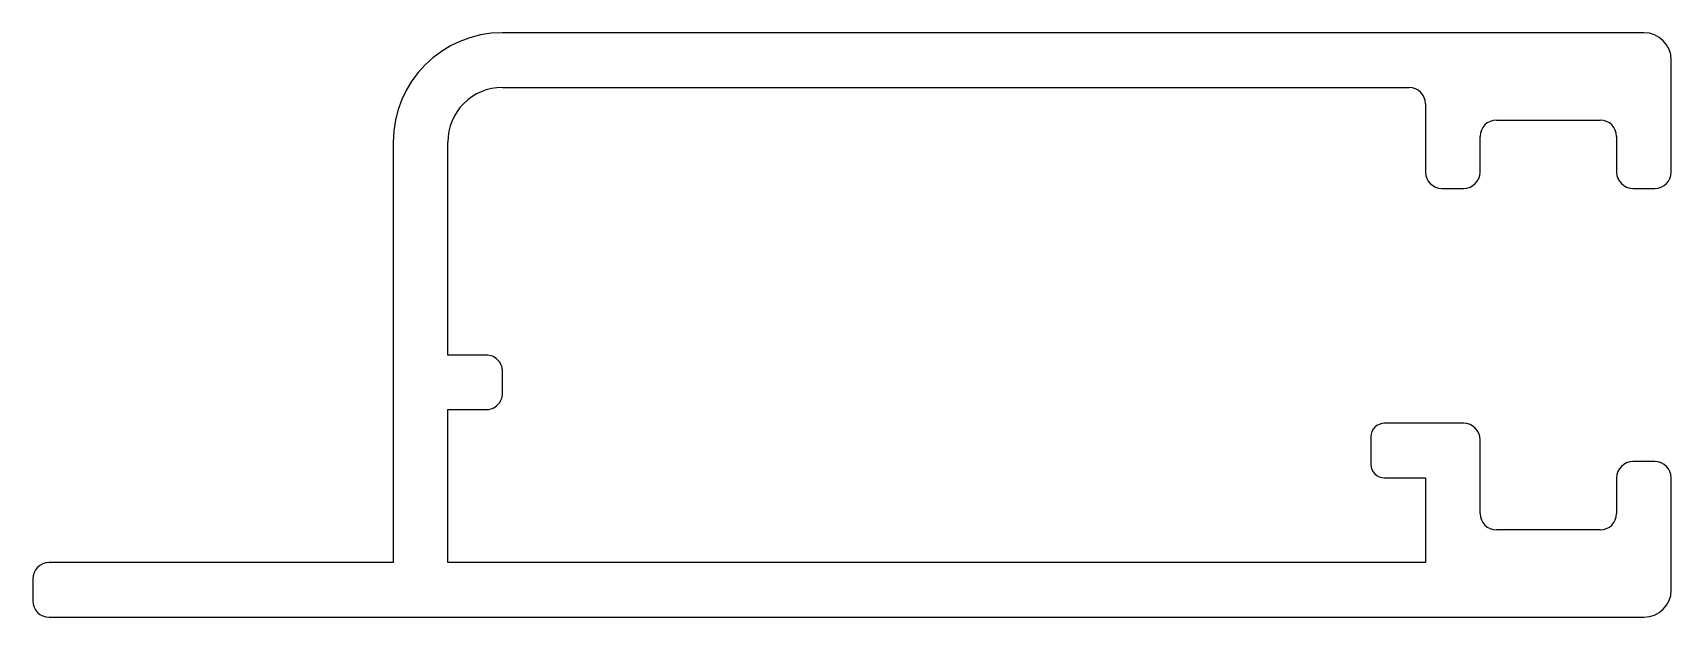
# Model space of a CAD drawing. Extents: x 1845.5 to 1875.5, y 1889.1 to 1899.8.
import ezdxf

# ---------------------------------------------------------------- set-up
doc = ezdxf.new("R2010")
doc.units = 0
doc.layers.get('0').update_dxf_attribs({"linetype": 'CONTINUOUS'})

msp = doc.modelspace()

# ---------------------------------------------------------------- linework, layer by layer
for p, q in [((1875.044, 1899.831), (1854.144, 1899.831)), ((1875.544, 1897.281), (1875.544, 1899.331)), ((1854.144, 1898.831), (1870.744, 1898.831)), ((1871.044, 1898.531), (1871.044, 1897.281)), ((1872.344, 1898.231), (1874.244, 1898.231)), ((1852.144, 1897.831), (1852.144, 1890.131)), ((1853.144, 1893.931), (1853.144, 1897.831)), ((1872.044, 1897.281), (1872.044, 1897.931)), ((1874.544, 1897.931), (1874.544, 1897.281)), ((1871.344, 1896.981), (1871.744, 1896.981)), ((1874.844, 1896.981), (1875.244, 1896.981)), ((1853.844, 1893.931), (1853.144, 1893.931)), ((1854.144, 1893.231), (1854.144, 1893.631)), ((1853.144, 1890.131), (1853.144, 1892.931)), ((1853.144, 1892.931), (1853.844, 1892.931)), ((1870.044, 1892.431), (1870.044, 1891.931)), ((1871.044, 1892.681), (1870.294, 1892.681)), ((1871.744, 1892.681), (1871.044, 1892.681)), ((1872.044, 1891.031), (1872.044, 1892.381)), ((1875.244, 1891.981), (1874.844, 1891.981)), ((1870.294, 1891.681), (1871.044, 1891.681)), ((1871.044, 1891.681), (1871.044, 1890.131)), ((1874.544, 1891.681), (1874.544, 1891.031)), ((1875.544, 1889.631), (1875.544, 1891.681)), ((1874.244, 1890.731), (1872.344, 1890.731)), ((1852.144, 1890.131), (1845.844, 1890.131)), ((1871.044, 1890.131), (1853.144, 1890.131)), ((1845.544, 1889.831), (1845.544, 1889.431)), ((1845.844, 1889.131), (1875.044, 1889.131))]:
    msp.add_line(p, q)
for centre, radius, start, end in [((1854.144, 1897.831), 2, 90, 180), ((1875.044, 1899.331), 0.5, 0, 90), ((1854.144, 1897.831), 1, 90, 180), ((1870.744, 1898.531), 0.3, 360, 90), ((1872.344, 1897.931), 0.3, 90, 180), ((1874.244, 1897.931), 0.3, 360, 90), ((1871.344, 1897.281), 0.3, 180.0001, 270), ((1871.744, 1897.281), 0.3, 270, 359.9999), ((1874.844, 1897.281), 0.3, 180.0001, 270), ((1875.244, 1897.281), 0.3, 270, 359.9999), ((1853.844, 1893.631), 0.3, 360, 90.0002), ((1853.844, 1893.231), 0.3, 269.9998, 360), ((1870.294, 1892.431), 0.25, 90, 180), ((1871.744, 1892.381), 0.3, 0, 90), ((1870.294, 1891.931), 0.25, 180, 270), ((1874.844, 1891.681), 0.3, 90, 180), ((1875.244, 1891.681), 0.3, 0, 90), ((1872.344, 1891.031), 0.3, 180, 270), ((1874.244, 1891.031), 0.3, 270, 360), ((1845.844, 1889.831), 0.3, 90.0001, 180), ((1845.844, 1889.431), 0.3, 180, 269.9999), ((1875.044, 1889.631), 0.5, 270, 0)]:
    msp.add_arc(centre, radius, start, end)

doc.saveas('drawing.dxf')
